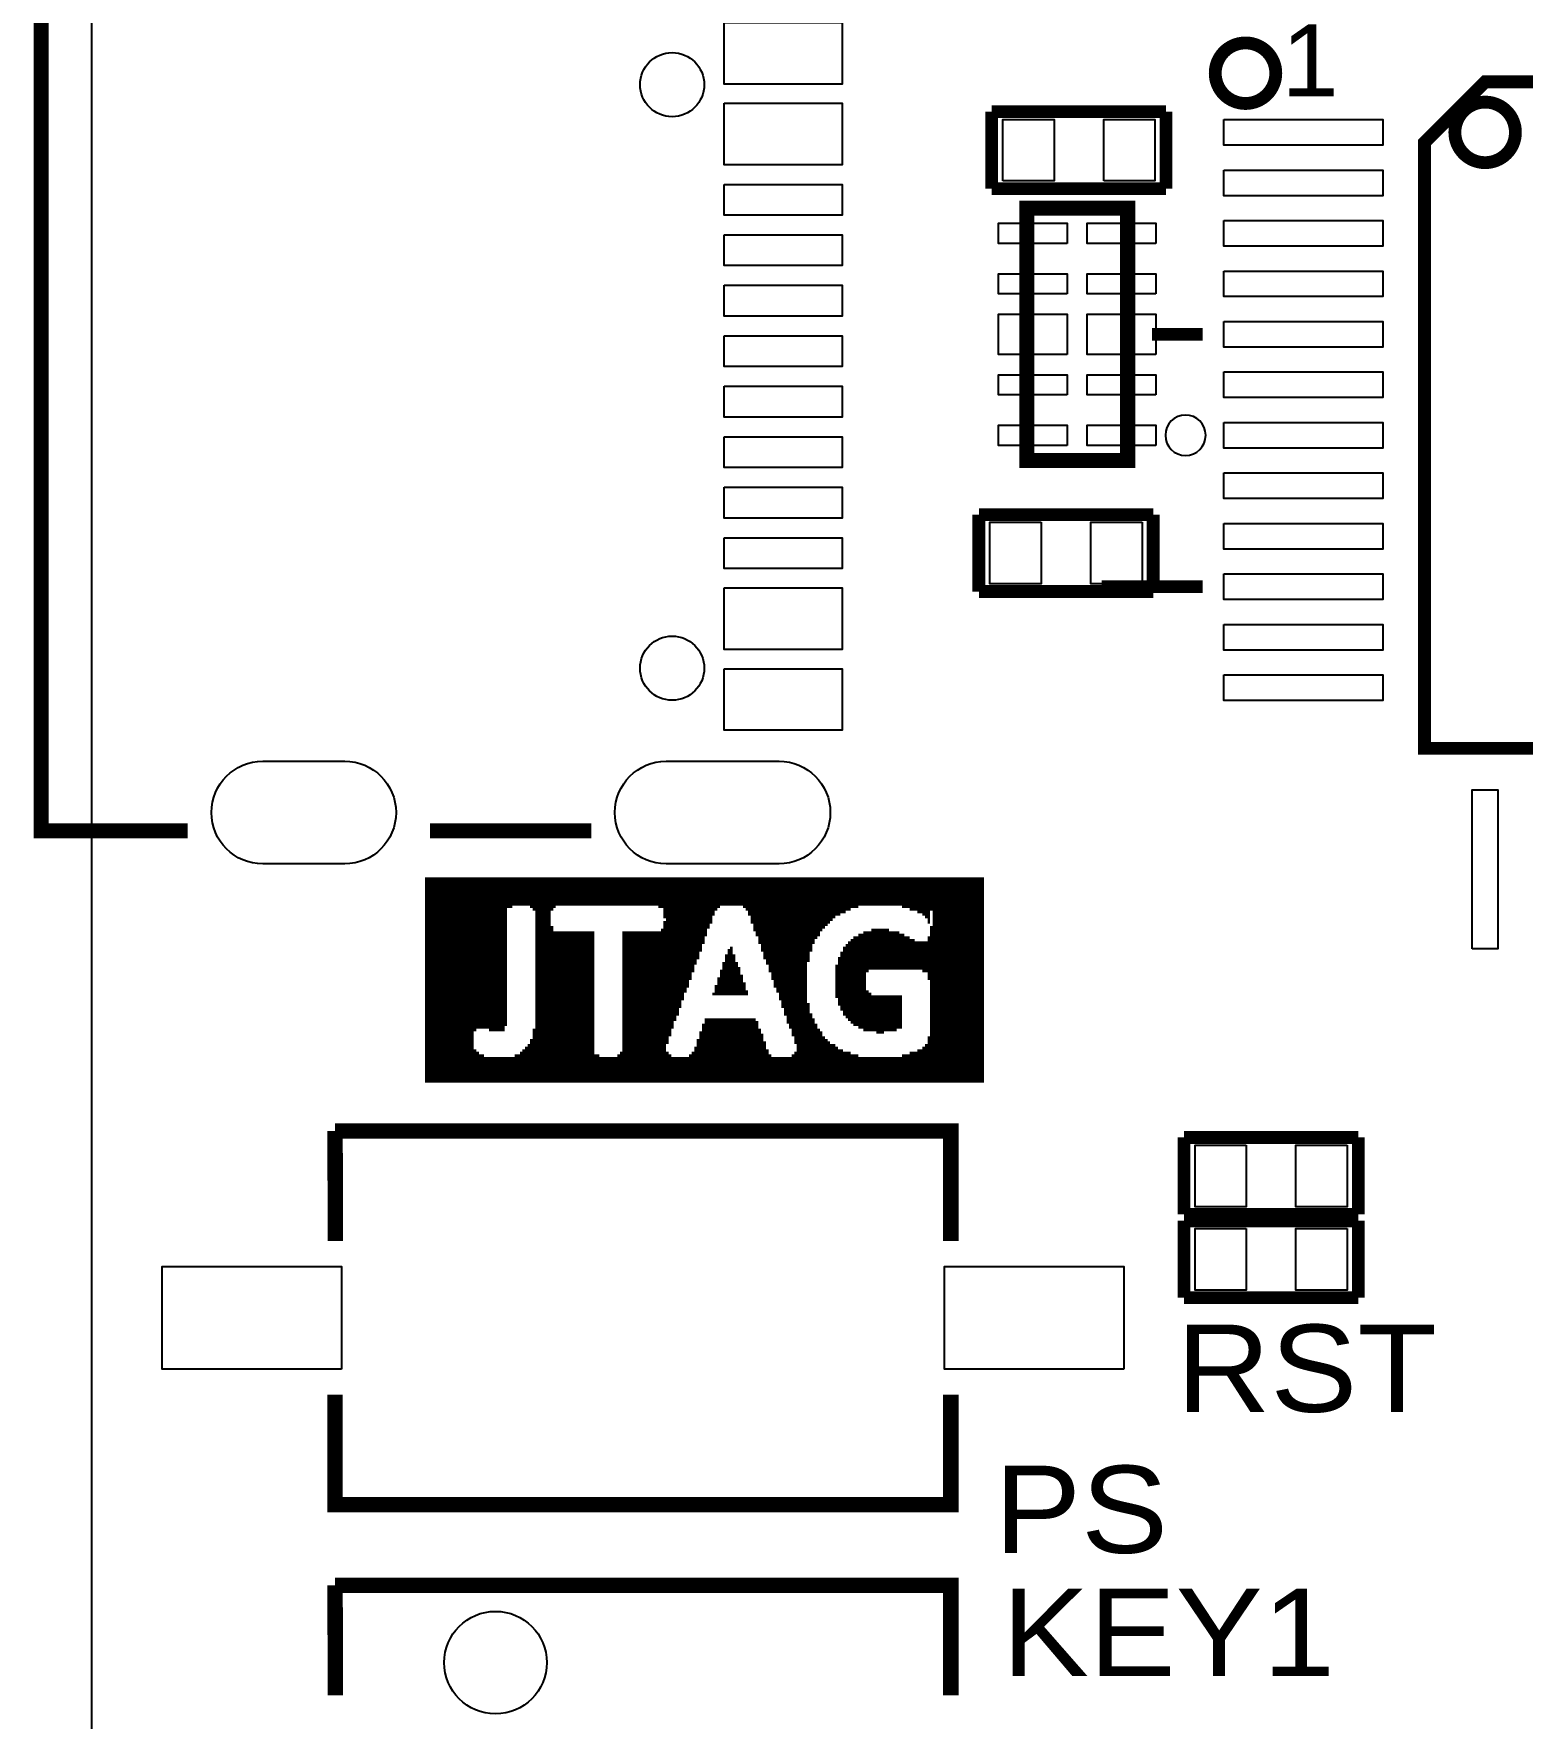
# Model space of a CAD drawing. Extents: x -0.6 to 82.1, y 0 to 56.
# Drawn here: x -0.57 to 14.17, y 18.76 to 35.44 of the extents above; entities that cross this region are included whole.
import ezdxf

# ---------------------------------------------------------------- set-up
doc = ezdxf.new("R2010")
doc.units = 0
for name, color, linetype in [('BG_OUTLINE', 211, 'CONTINUOUS'), ('BG_SILKSCREEN_TOP', 231, 'CONTINUOUS'), ('PG_SILKSCREEN_TOP', 140, 'CONTINUOUS'), ('PIN_TOP', 4, 'CONTINUOUS')]:
    doc.layers.add(name, color=color, linetype=linetype)

msp = doc.modelspace()

# ---------------------------------------------------------------- linework, layer by layer
at = {"layer": 'BG_OUTLINE'}
msp.add_lwpolyline([(0, 1), (0, 55, -0.414214), (1, 56), (79, 56, -0.414214), (80, 55), (80, 1, -0.414214), (79, 0), (1, 0, -0.414214)], format="xyb", close=True, dxfattribs=at)
at = {"layer": 'BG_SILKSCREEN_TOP', "const_width": 0.0254}
for points in [[(3.302, 27.0746), (8.8392, 27.0746)], [(3.302, 27.0492), (8.8392, 27.0492)], [(3.302, 27.0238), (8.8392, 27.0238)], [(3.302, 26.9984), (8.8392, 26.9984)], [(3.302, 26.973), (8.8392, 26.973)], [(3.302, 26.9476), (8.8392, 26.9476)], [(3.302, 26.9222), (8.8392, 26.9222)], [(3.302, 26.8968), (8.8392, 26.8968)], [(3.302, 26.8714), (8.8392, 26.8714)], [(3.302, 26.846), (8.8392, 26.846)], [(3.302, 26.8206), (8.8392, 26.8206)], [(3.302, 26.7952), (4.1656, 26.7952)], [(3.302, 26.7698), (4.1148, 26.7698)], [(3.302, 26.7444), (4.1148, 26.7444)], [(3.302, 26.719), (4.1148, 26.719)], [(3.302, 26.6936), (4.1148, 26.6936)], [(4.3434, 26.7952), (4.5974, 26.7952)], [(4.3688, 26.7698), (4.572, 26.7698)], [(4.3942, 26.7444), (4.5466, 26.7444)], [(4.3942, 26.719), (4.5466, 26.719)], [(4.3942, 26.6936), (4.5466, 26.6936)], [(5.6134, 26.7952), (6.223, 26.7952)], [(5.6642, 26.7698), (6.1976, 26.7698)], [(5.6642, 26.7444), (6.1722, 26.7444)], [(5.6642, 26.719), (6.1722, 26.719)], [(5.6642, 26.6936), (6.1468, 26.6936)], [(6.4516, 26.7952), (7.5946, 26.7952)], [(6.477, 26.7698), (7.5184, 26.7698)], [(6.5024, 26.7444), (7.4676, 26.7444)], [(6.5024, 26.719), (7.4168, 26.719)], [(6.5278, 26.6936), (7.366, 26.6936)], [(8.0264, 26.7952), (8.8392, 26.7952)], [(8.1026, 26.7698), (8.8392, 26.7698)], [(8.1788, 26.7444), (8.3058, 26.7444)], [(8.2296, 26.719), (8.3058, 26.719)], [(8.255, 26.6936), (8.3058, 26.6936)], [(8.3312, 26.7444), (8.8392, 26.7444)], [(8.3312, 26.719), (8.8392, 26.719)], [(8.3312, 26.6936), (8.8392, 26.6936)], [(3.302, 26.6682), (4.1148, 26.6682)], [(3.302, 26.6428), (4.1148, 26.6428)], [(3.302, 26.6174), (4.1148, 26.6174)], [(3.302, 26.592), (4.1148, 26.592)], [(3.302, 26.5666), (4.1148, 26.5666)], [(3.302, 26.5412), (4.1148, 26.5412)], [(4.3942, 26.6682), (4.5466, 26.6682)], [(4.3942, 26.6428), (4.5466, 26.6428)], [(4.3942, 26.6174), (4.5466, 26.6174)], [(4.3942, 26.592), (4.572, 26.592)], [(4.3942, 26.5666), (4.572, 26.5666)], [(4.3942, 26.5412), (4.9784, 26.5412)], [(5.2578, 26.5412), (6.096, 26.5412)], [(5.6388, 26.5666), (6.096, 26.5666)], [(5.6642, 26.6428), (6.1468, 26.6428)], [(5.6642, 26.6174), (6.1214, 26.6174)], [(5.6642, 26.592), (6.1214, 26.592)], [(5.6896, 26.6682), (6.1468, 26.6682)], [(6.5278, 26.6682), (7.3406, 26.6682)], [(6.5278, 26.6428), (7.3152, 26.6428)], [(6.5532, 26.6174), (7.2898, 26.6174)], [(6.5532, 26.592), (7.2644, 26.592)], [(6.5532, 26.5666), (7.239, 26.5666)], [(6.5786, 26.5412), (7.2136, 26.5412)], [(7.6454, 26.5412), (8.001, 26.5412)], [(7.7216, 26.5666), (7.8994, 26.5666)], [(8.2804, 26.6682), (8.3058, 26.6682)], [(8.2804, 26.6428), (8.3058, 26.6428)], [(8.3058, 26.592), (8.8392, 26.592)], [(8.3058, 26.5666), (8.8392, 26.5666)], [(8.3058, 26.5412), (8.8392, 26.5412)], [(8.3312, 26.6682), (8.8392, 26.6682)], [(8.3312, 26.6428), (8.8392, 26.6428)], [(8.3312, 26.6174), (8.8392, 26.6174)], [(3.302, 26.5158), (4.1148, 26.5158)], [(3.302, 26.4904), (4.1148, 26.4904)], [(3.302, 26.465), (4.1148, 26.465)], [(3.302, 26.4396), (4.1148, 26.4396)], [(3.302, 26.4142), (4.1148, 26.4142)], [(3.302, 26.3888), (4.1148, 26.3888)], [(3.302, 26.3634), (4.1148, 26.3634)], [(4.3942, 26.5158), (4.9784, 26.5158)], [(4.3942, 26.4904), (4.9784, 26.4904)], [(4.3942, 26.465), (4.9784, 26.465)], [(4.3942, 26.4396), (4.9784, 26.4396)], [(4.3942, 26.4142), (4.9784, 26.4142)], [(4.3942, 26.3888), (4.9784, 26.3888)], [(4.3942, 26.3634), (4.9784, 26.3634)], [(5.2578, 26.5158), (6.096, 26.5158)], [(5.2578, 26.4904), (6.0706, 26.4904)], [(5.2578, 26.465), (6.0706, 26.465)], [(5.2578, 26.4396), (6.0706, 26.4396)], [(5.2578, 26.4142), (6.0452, 26.4142)], [(5.2578, 26.3888), (6.0452, 26.3888)], [(5.2578, 26.3634), (6.0452, 26.3634)], [(6.2992, 26.3634), (6.35, 26.3634)], [(6.3246, 26.3888), (6.35, 26.3888)], [(6.5786, 26.5158), (7.2136, 26.5158)], [(6.604, 26.4904), (7.1882, 26.4904)], [(6.604, 26.465), (7.1628, 26.465)], [(6.604, 26.4396), (7.1628, 26.4396)], [(6.6294, 26.4142), (7.1374, 26.4142)], [(6.6294, 26.3888), (7.1374, 26.3888)], [(6.6294, 26.3634), (7.1374, 26.3634)], [(7.4422, 26.3888), (8.8392, 26.3888)], [(7.4422, 26.3634), (8.8392, 26.3634)], [(7.4676, 26.4142), (8.8392, 26.4142)], [(7.493, 26.4396), (8.8392, 26.4396)], [(7.5184, 26.465), (8.1534, 26.465)], [(7.5438, 26.4904), (8.1026, 26.4904)], [(7.5946, 26.5158), (8.0518, 26.5158)], [(8.2804, 26.4904), (8.8392, 26.4904)], [(8.2804, 26.465), (8.8392, 26.465)], [(8.3058, 26.5158), (8.8392, 26.5158)], [(3.302, 26.338), (4.1148, 26.338)], [(3.302, 26.3126), (4.1148, 26.3126)], [(3.302, 26.2872), (4.1148, 26.2872)], [(3.302, 26.2618), (4.1148, 26.2618)], [(3.302, 26.2364), (4.1148, 26.2364)], [(3.302, 26.211), (4.1148, 26.211)], [(3.302, 26.1856), (4.1148, 26.1856)], [(4.3942, 26.338), (4.9784, 26.338)], [(4.3942, 26.3126), (4.9784, 26.3126)], [(4.3942, 26.2872), (4.9784, 26.2872)], [(4.3942, 26.2618), (4.9784, 26.2618)], [(4.3942, 26.2364), (4.9784, 26.2364)], [(4.3942, 26.211), (4.9784, 26.211)], [(4.3942, 26.1856), (4.9784, 26.1856)], [(5.2578, 26.338), (6.0198, 26.338)], [(5.2578, 26.3126), (6.0198, 26.3126)], [(5.2578, 26.2872), (6.0198, 26.2872)], [(5.2578, 26.2618), (5.9944, 26.2618)], [(5.2578, 26.2364), (5.9944, 26.2364)], [(5.2578, 26.211), (5.969, 26.211)], [(5.2578, 26.1856), (5.969, 26.1856)], [(6.2484, 26.2364), (6.4008, 26.2364)], [(6.2484, 26.211), (6.4008, 26.211)], [(6.2484, 26.1856), (6.4262, 26.1856)], [(6.2738, 26.3126), (6.3754, 26.3126)], [(6.2738, 26.2872), (6.3754, 26.2872)], [(6.2738, 26.2618), (6.3754, 26.2618)], [(6.2992, 26.338), (6.35, 26.338)], [(6.6548, 26.338), (7.112, 26.338)], [(6.6548, 26.3126), (7.112, 26.3126)], [(6.6548, 26.2872), (7.112, 26.2872)], [(6.6802, 26.2618), (7.112, 26.2618)], [(6.6802, 26.2364), (7.0866, 26.2364)], [(6.7056, 26.211), (7.0866, 26.211)], [(6.7056, 26.1856), (7.0866, 26.1856)], [(7.366, 26.211), (8.8392, 26.211)], [(7.366, 26.1856), (8.8392, 26.1856)], [(7.3914, 26.2872), (8.8392, 26.2872)], [(7.3914, 26.2618), (8.8392, 26.2618)], [(7.3914, 26.2364), (8.8392, 26.2364)], [(7.4168, 26.338), (8.8392, 26.338)], [(7.4168, 26.3126), (8.8392, 26.3126)], [(3.302, 26.1602), (4.1148, 26.1602)], [(3.302, 26.1348), (4.1148, 26.1348)], [(3.302, 26.1094), (4.1148, 26.1094)], [(3.302, 26.084), (4.1148, 26.084)], [(3.302, 26.0586), (4.1148, 26.0586)], [(3.302, 26.0332), (4.1148, 26.0332)], [(4.3942, 26.1602), (4.9784, 26.1602)], [(4.3942, 26.1348), (4.9784, 26.1348)], [(4.3942, 26.1094), (4.9784, 26.1094)], [(4.3942, 26.084), (4.9784, 26.084)], [(4.3942, 26.0586), (4.9784, 26.0586)], [(4.3942, 26.0332), (4.9784, 26.0332)], [(5.2578, 26.1602), (5.969, 26.1602)], [(5.2578, 26.1348), (5.9436, 26.1348)], [(5.2578, 26.1094), (5.9436, 26.1094)], [(5.2578, 26.084), (5.9436, 26.084)], [(5.2578, 26.0586), (5.9182, 26.0586)], [(5.2578, 26.0332), (5.9182, 26.0332)], [(6.1976, 26.084), (6.4516, 26.084)], [(6.1976, 26.0586), (6.4516, 26.0586)], [(6.1976, 26.0332), (6.477, 26.0332)], [(6.223, 26.1602), (6.4262, 26.1602)], [(6.223, 26.1348), (6.4262, 26.1348)], [(6.223, 26.1094), (6.4516, 26.1094)], [(6.7056, 26.1602), (7.0866, 26.1602)], [(6.731, 26.1348), (7.0866, 26.1348)], [(6.731, 26.1094), (7.0866, 26.1094)], [(6.731, 26.084), (7.0866, 26.084)], [(6.7564, 26.0586), (7.0866, 26.0586)], [(6.7564, 26.0332), (7.0866, 26.0332)], [(7.366, 26.1602), (7.6962, 26.1602)], [(7.366, 26.1348), (7.6708, 26.1348)], [(7.366, 26.1094), (7.6708, 26.1094)], [(7.366, 26.084), (7.6708, 26.084)], [(7.366, 26.0586), (7.6708, 26.0586)], [(7.366, 26.0332), (7.6708, 26.0332)], [(8.2296, 26.1602), (8.8392, 26.1602)], [(8.2804, 26.1348), (8.8392, 26.1348)], [(8.2804, 26.1094), (8.8392, 26.1094)], [(8.2804, 26.084), (8.8392, 26.084)], [(8.3058, 26.0586), (8.8392, 26.0586)], [(8.3058, 26.0332), (8.8392, 26.0332)], [(3.302, 26.0078), (4.1148, 26.0078)], [(3.302, 25.9824), (4.1148, 25.9824)], [(3.302, 25.957), (4.1148, 25.957)], [(3.302, 25.9316), (4.1148, 25.9316)], [(3.302, 25.9062), (4.1148, 25.9062)], [(3.302, 25.8808), (4.1148, 25.8808)], [(3.302, 25.8554), (4.1148, 25.8554)], [(4.3942, 26.0078), (4.9784, 26.0078)], [(4.3942, 25.9824), (4.9784, 25.9824)], [(4.3942, 25.957), (4.9784, 25.957)], [(4.3942, 25.9316), (4.9784, 25.9316)], [(4.3942, 25.9062), (4.9784, 25.9062)], [(4.3942, 25.8808), (4.9784, 25.8808)], [(4.3942, 25.8554), (4.9784, 25.8554)], [(5.2578, 26.0078), (5.9182, 26.0078)], [(5.2578, 25.9824), (5.8928, 25.9824)], [(5.2578, 25.957), (5.8928, 25.957)], [(5.2578, 25.9316), (5.8674, 25.9316)], [(5.2578, 25.9062), (5.8674, 25.9062)], [(5.2578, 25.8808), (5.8674, 25.8808)], [(5.2578, 25.8554), (5.842, 25.8554)], [(6.1468, 25.9316), (6.5024, 25.9316)], [(6.1722, 26.0078), (6.477, 26.0078)], [(6.1722, 25.9824), (6.477, 25.9824)], [(6.1722, 25.957), (6.5024, 25.957)], [(6.7564, 26.0078), (7.0866, 26.0078)], [(6.7818, 25.9824), (7.0866, 25.9824)], [(6.7818, 25.957), (7.0866, 25.957)], [(6.8072, 25.9316), (7.0866, 25.9316)], [(6.8072, 25.9062), (7.0866, 25.9062)], [(6.8072, 25.8808), (7.0866, 25.8808)], [(6.8326, 25.8554), (7.0866, 25.8554)], [(7.366, 26.0078), (7.6708, 26.0078)], [(7.366, 25.9824), (7.6708, 25.9824)], [(7.366, 25.957), (7.6962, 25.957)], [(7.366, 25.9316), (7.7216, 25.9316)], [(7.366, 25.9062), (8.0264, 25.9062)], [(7.3914, 25.8808), (8.0264, 25.8808)], [(7.3914, 25.8554), (8.0264, 25.8554)], [(8.3058, 26.0078), (8.8392, 26.0078)], [(8.3058, 25.9824), (8.8392, 25.9824)], [(8.3058, 25.957), (8.8392, 25.957)], [(8.3058, 25.9316), (8.8392, 25.9316)], [(8.3058, 25.9062), (8.8392, 25.9062)], [(8.3058, 25.8808), (8.8392, 25.8808)], [(8.3058, 25.8554), (8.8392, 25.8554)], [(3.302, 25.83), (4.1148, 25.83)], [(3.302, 25.8046), (4.1148, 25.8046)], [(3.302, 25.7792), (4.1148, 25.7792)], [(3.302, 25.7538), (4.1148, 25.7538)], [(3.302, 25.7284), (4.1148, 25.7284)], [(3.302, 25.703), (4.1148, 25.703)], [(4.3942, 25.83), (4.9784, 25.83)], [(4.3942, 25.8046), (4.9784, 25.8046)], [(4.3942, 25.7792), (4.9784, 25.7792)], [(4.3942, 25.7538), (4.9784, 25.7538)], [(4.3942, 25.7284), (4.9784, 25.7284)], [(4.3942, 25.703), (4.9784, 25.703)], [(5.2578, 25.83), (5.842, 25.83)], [(5.2578, 25.8046), (5.842, 25.8046)], [(5.2578, 25.7792), (5.8166, 25.7792)], [(5.2578, 25.7538), (5.8166, 25.7538)], [(5.2578, 25.7284), (5.8166, 25.7284)], [(5.2578, 25.703), (5.7912, 25.703)], [(6.8326, 25.83), (7.112, 25.83)], [(6.8326, 25.8046), (7.112, 25.8046)], [(6.858, 25.7792), (7.112, 25.7792)], [(6.858, 25.7538), (7.112, 25.7538)], [(6.858, 25.7284), (7.1374, 25.7284)], [(6.8834, 25.703), (7.1374, 25.703)], [(7.3914, 25.83), (8.0264, 25.83)], [(7.4168, 25.8046), (8.0264, 25.8046)], [(7.4168, 25.7792), (8.0264, 25.7792)], [(7.4422, 25.7538), (8.0264, 25.7538)], [(7.4422, 25.7284), (8.0264, 25.7284)], [(7.4676, 25.703), (8.0264, 25.703)], [(8.3058, 25.83), (8.8392, 25.83)], [(8.3058, 25.8046), (8.8392, 25.8046)], [(8.3058, 25.7792), (8.8392, 25.7792)], [(8.3058, 25.7538), (8.8392, 25.7538)], [(8.3058, 25.7284), (8.8392, 25.7284)], [(8.3058, 25.703), (8.8392, 25.703)], [(3.302, 25.6776), (4.1148, 25.6776)], [(3.302, 25.6522), (4.1148, 25.6522)], [(3.302, 25.6268), (4.1148, 25.6268)], [(3.302, 25.6014), (4.0894, 25.6014)], [(3.302, 25.576), (3.81, 25.576)], [(3.302, 25.5506), (3.7846, 25.5506)], [(3.302, 25.5252), (3.7846, 25.5252)], [(3.937, 25.576), (4.0894, 25.576)], [(4.3688, 25.576), (4.9784, 25.576)], [(4.3688, 25.5506), (4.9784, 25.5506)], [(4.3688, 25.5252), (4.9784, 25.5252)], [(4.3942, 25.6776), (4.9784, 25.6776)], [(4.3942, 25.6522), (4.9784, 25.6522)], [(4.3942, 25.6268), (4.9784, 25.6268)], [(4.3942, 25.6014), (4.9784, 25.6014)], [(5.2578, 25.6776), (5.7912, 25.6776)], [(5.2578, 25.6522), (5.7658, 25.6522)], [(5.2578, 25.6268), (5.7658, 25.6268)], [(5.2578, 25.6014), (5.7658, 25.6014)], [(5.2578, 25.576), (5.7404, 25.576)], [(5.2578, 25.5506), (5.7404, 25.5506)], [(5.2578, 25.5252), (5.7404, 25.5252)], [(6.0198, 25.5506), (6.6294, 25.5506)], [(6.0198, 25.5252), (6.6548, 25.5252)], [(6.0452, 25.6268), (6.604, 25.6268)], [(6.0452, 25.6014), (6.604, 25.6014)], [(6.0452, 25.576), (6.6294, 25.576)], [(6.0706, 25.6776), (6.5786, 25.6776)], [(6.0706, 25.6522), (6.604, 25.6522)], [(6.8834, 25.6776), (7.1628, 25.6776)], [(6.8834, 25.6522), (7.1628, 25.6522)], [(6.9088, 25.6268), (7.1882, 25.6268)], [(6.9088, 25.6014), (7.1882, 25.6014)], [(6.9342, 25.576), (7.2136, 25.576)], [(6.9342, 25.5506), (7.239, 25.5506)], [(6.9342, 25.5252), (7.239, 25.5252)], [(7.493, 25.6776), (8.0264, 25.6776)], [(7.5184, 25.6522), (8.0264, 25.6522)], [(7.5438, 25.6268), (8.0264, 25.6268)], [(7.5946, 25.6014), (8.0264, 25.6014)], [(7.6454, 25.576), (7.9756, 25.576)], [(7.7724, 25.5506), (7.8486, 25.5506)], [(8.3058, 25.6776), (8.8392, 25.6776)], [(8.3058, 25.6522), (8.8392, 25.6522)], [(8.3058, 25.6268), (8.8392, 25.6268)], [(8.3058, 25.6014), (8.8392, 25.6014)], [(8.3058, 25.576), (8.8392, 25.576)], [(8.3058, 25.5506), (8.8392, 25.5506)], [(8.3058, 25.5252), (8.8392, 25.5252)], [(3.302, 25.4998), (3.7846, 25.4998)], [(3.302, 25.4744), (3.7846, 25.4744)], [(3.302, 25.449), (3.7846, 25.449)], [(3.302, 25.4236), (3.7846, 25.4236)], [(3.302, 25.3982), (3.7846, 25.3982)], [(3.302, 25.3728), (3.81, 25.3728)], [(4.2672, 25.3728), (4.9784, 25.3728)], [(4.2926, 25.3982), (4.9784, 25.3982)], [(4.318, 25.4236), (4.9784, 25.4236)], [(4.3434, 25.4744), (4.9784, 25.4744)], [(4.3434, 25.449), (4.9784, 25.449)], [(4.3688, 25.4998), (4.9784, 25.4998)], [(5.2578, 25.4998), (5.715, 25.4998)], [(5.2578, 25.4744), (5.715, 25.4744)], [(5.2578, 25.449), (5.715, 25.449)], [(5.2578, 25.4236), (5.6896, 25.4236)], [(5.2578, 25.3982), (5.6896, 25.3982)], [(5.2578, 25.3728), (5.6896, 25.3728)], [(5.969, 25.3982), (6.6802, 25.3982)], [(5.969, 25.3728), (6.7056, 25.3728)], [(5.9944, 25.4744), (6.6548, 25.4744)], [(5.9944, 25.449), (6.6802, 25.449)], [(5.9944, 25.4236), (6.6802, 25.4236)], [(6.0198, 25.4998), (6.6548, 25.4998)], [(6.9596, 25.4998), (7.2644, 25.4998)], [(6.9596, 25.4744), (7.2898, 25.4744)], [(6.9596, 25.449), (7.3152, 25.449)], [(6.985, 25.4236), (7.366, 25.4236)], [(6.985, 25.3982), (7.3914, 25.3982)], [(6.985, 25.3728), (7.4422, 25.3728)], [(8.1788, 25.3728), (8.8392, 25.3728)], [(8.2296, 25.3982), (8.8392, 25.3982)], [(8.255, 25.4236), (8.8392, 25.4236)], [(8.2804, 25.4998), (8.8392, 25.4998)], [(8.2804, 25.4744), (8.8392, 25.4744)], [(8.2804, 25.449), (8.8392, 25.449)], [(3.302, 25.3474), (3.8354, 25.3474)], [(3.302, 25.322), (3.8862, 25.322)], [(3.302, 25.2966), (8.8392, 25.2966)], [(3.302, 25.2712), (8.8392, 25.2712)], [(3.302, 25.2458), (8.8392, 25.2458)], [(3.302, 25.2204), (8.8392, 25.2204)], [(3.302, 25.195), (8.8392, 25.195)], [(4.191, 25.322), (5.0292, 25.322)], [(4.2418, 25.3474), (4.9784, 25.3474)], [(5.207, 25.322), (5.7404, 25.322)], [(5.2324, 25.3474), (5.715, 25.3474)], [(5.9182, 25.322), (6.731, 25.322)], [(5.9436, 25.3474), (6.7056, 25.3474)], [(6.9342, 25.322), (7.5946, 25.322)], [(6.9596, 25.3474), (7.5184, 25.3474)], [(8.0264, 25.322), (8.8392, 25.322)], [(8.1026, 25.3474), (8.8392, 25.3474)], [(3.302, 25.1696), (8.8392, 25.1696)], [(3.302, 25.1442), (8.8392, 25.1442)], [(3.302, 25.1188), (8.8392, 25.1188)], [(3.302, 25.0934), (8.8392, 25.0934)], [(3.302, 25.068), (8.8392, 25.068)]]:
    msp.add_lwpolyline(points, dxfattribs=at)
at = {"layer": 'PG_SILKSCREEN_TOP'}
for points, const_width in [([(0.95, 36.5489), (-0.5, 36.5489), (-0.5, 27.5489), (0.95, 27.5489)], 0.15), ([(13.8039, 34.9659), (19.904, 34.9659), (19.904, 28.366), (13.204, 28.366), (13.204, 34.366), (13.8039, 34.9659), (14.0041, 34.9659)], 0.127), ([(8.9154, 34.671), (8.9154, 33.909)], 0.127), ([(10.6426, 34.671), (8.9154, 34.671)], 0.127), ([(10.6426, 33.909), (10.6426, 34.671)], 0.127), ([(8.9154, 33.909), (10.6426, 33.909)], 0.127), ([(10.263, 31.216), (10.263, 33.716), (9.263, 33.716), (9.263, 31.216), (10.263, 31.216)], 0.15), ([(11.0041, 32.4661), (10.504, 32.4661)], 0.127), ([(10.5156, 30.6799), (8.7884, 30.6799)], 0.127), ([(8.7884, 30.6799), (8.7884, 29.9179)], 0.127), ([(10.5156, 29.9179), (10.5156, 30.6799)], 0.127), ([(8.7884, 29.9179), (10.5156, 29.9179)], 0.127), ([(11.0041, 29.9659), (10.0041, 29.9659)], 0.127), ([(3.35, 27.5489), (4.95, 27.5489)], 0.15), ([(2.411, 24.5744), (8.511, 24.5744), (8.511, 23.4865)], 0.1524), ([(2.413, 23.4865), (2.411, 24.5744)], 0.1524), ([(12.5476, 24.511), (10.8204, 24.511)], 0.127), ([(10.8204, 24.511), (10.8204, 23.749)], 0.127), ([(12.5476, 23.749), (12.5476, 24.511)], 0.127), ([(10.8204, 23.749), (12.5476, 23.749)], 0.127), ([(12.5476, 23.6855), (10.8204, 23.6855)], 0.127), ([(10.8204, 23.6855), (10.8204, 22.9235)], 0.127), ([(12.5476, 22.9235), (12.5476, 23.6855)], 0.127), ([(10.8204, 22.9235), (12.5476, 22.9235)], 0.127), ([(8.511, 21.9625), (8.511, 20.8746), (2.411, 20.8746), (2.411, 21.9625)], 0.1524), ([(2.411, 20.0744), (8.511, 20.0744), (8.511, 18.9865)], 0.1524), ([(2.413, 18.9865), (2.411, 20.0744)], 0.1524)]:
    msp.add_lwpolyline(points, dxfattribs=dict(at, const_width=const_width))
at = {"layer": 'PG_SILKSCREEN_TOP', "const_width": 0.127}
for points in [[(11.73, 35.0521, 1.000027), (11.1301, 35.052, 0.999973), (11.73, 35.0521)], [(14.1039, 34.4661, 1.000027), (13.504, 34.466, 0.999973), (14.1039, 34.4661)]]:
    msp.add_lwpolyline(points, format="xyb", dxfattribs=at)
at = {"layer": 'PG_SILKSCREEN_TOP'}
msp.add_lwpolyline([(11.036, 31.466, 1), (10.636, 31.466, 1)], format="xyb", close=True, dxfattribs=at)
at = {"layer": 'PIN_TOP'}
for points in [[(6.2658, 35.5537), (7.4342, 35.5537), (7.4342, 34.9441), (6.2658, 34.9441)], [(6.2658, 34.7537), (7.4342, 34.7537), (7.4342, 34.1441), (6.2658, 34.1441)], [(9.0249, 33.9852), (9.0249, 34.5948), (9.5329, 34.5948), (9.5329, 33.9852)], [(10.0251, 33.9852), (10.0251, 34.5948), (10.5331, 34.5948), (10.5331, 33.9852)], [(11.2167, 34.5931), (12.7915, 34.5931), (12.7915, 34.3391), (11.2167, 34.3391)], [(11.2167, 34.0929), (12.7915, 34.0929), (12.7915, 33.8389), (11.2167, 33.8389)], [(6.2658, 33.9513), (7.4342, 33.9513), (7.4342, 33.6465), (6.2658, 33.6465)], [(9.663, 33.3661), (8.983, 33.3661), (8.983, 33.566), (9.663, 33.566)], [(10.543, 33.3661), (9.863, 33.3661), (9.863, 33.566), (10.543, 33.566)], [(11.2167, 33.5931), (12.7915, 33.5931), (12.7915, 33.3391), (11.2167, 33.3391)], [(6.2658, 33.4513), (7.4342, 33.4513), (7.4342, 33.1465), (6.2658, 33.1465)], [(9.663, 32.8661), (8.983, 32.8661), (8.983, 33.066), (9.663, 33.066)], [(10.543, 32.8661), (9.863, 32.8661), (9.863, 33.066), (10.543, 33.066)], [(11.2167, 33.0929), (12.7915, 33.0929), (12.7915, 32.8389), (11.2167, 32.8389)], [(6.2658, 32.9513), (7.4342, 32.9513), (7.4342, 32.6465), (6.2658, 32.6465)], [(9.663, 32.266), (8.983, 32.266), (8.983, 32.666), (9.663, 32.666)], [(10.543, 32.266), (9.863, 32.266), (9.863, 32.666), (10.543, 32.666)], [(11.2167, 32.5931), (12.7915, 32.5931), (12.7915, 32.3391), (11.2167, 32.3391)], [(6.2658, 32.4513), (7.4342, 32.4513), (7.4342, 32.1465), (6.2658, 32.1465)], [(9.663, 31.8661), (8.983, 31.8661), (8.983, 32.066), (9.663, 32.066)], [(10.543, 31.8661), (9.863, 31.8661), (9.863, 32.066), (10.543, 32.066)], [(11.2167, 32.0929), (12.7915, 32.0929), (12.7915, 31.8389), (11.2167, 31.8389)], [(6.2658, 31.9513), (7.4342, 31.9513), (7.4342, 31.6465), (6.2658, 31.6465)], [(9.663, 31.3661), (8.983, 31.3661), (8.983, 31.566), (9.663, 31.566)], [(10.543, 31.3661), (9.863, 31.3661), (9.863, 31.566), (10.543, 31.566)], [(11.2167, 31.5931), (12.7915, 31.5931), (12.7915, 31.3391), (11.2167, 31.3391)], [(6.2658, 31.4513), (7.4342, 31.4513), (7.4342, 31.1465), (6.2658, 31.1465)], [(11.2167, 31.0929), (12.7915, 31.0929), (12.7915, 30.8389), (11.2167, 30.8389)], [(6.2658, 30.9513), (7.4342, 30.9513), (7.4342, 30.6465), (6.2658, 30.6465)], [(9.4059, 30.6037), (9.4059, 29.9941), (8.8979, 29.9941), (8.8979, 30.6037)], [(10.4061, 30.6037), (10.4061, 29.9941), (9.8981, 29.9941), (9.8981, 30.6037)], [(11.2167, 30.5931), (12.7915, 30.5931), (12.7915, 30.3391), (11.2167, 30.3391)], [(6.2658, 30.4513), (7.4342, 30.4513), (7.4342, 30.1465), (6.2658, 30.1465)], [(11.2167, 30.0929), (12.7915, 30.0929), (12.7915, 29.8389), (11.2167, 29.8389)], [(6.2658, 29.9537), (7.4342, 29.9537), (7.4342, 29.3441), (6.2658, 29.3441)], [(11.2167, 29.5931), (12.7915, 29.5931), (12.7915, 29.3391), (11.2167, 29.3391)], [(6.2658, 29.1537), (7.4342, 29.1537), (7.4342, 28.5441), (6.2658, 28.5441)], [(11.2167, 29.0929), (12.7915, 29.0929), (12.7915, 28.8389), (11.2167, 28.8389)], [(13.6769, 26.3787), (13.6769, 27.9535), (13.9309, 27.9535), (13.9309, 26.3787)], [(11.4379, 24.4348), (11.4379, 23.8252), (10.9299, 23.8252), (10.9299, 24.4348)], [(12.4381, 24.4348), (12.4381, 23.8252), (11.9301, 23.8252), (11.9301, 24.4348)], [(11.4379, 23.6093), (11.4379, 22.9997), (10.9299, 22.9997), (10.9299, 23.6093)], [(12.4381, 23.6093), (12.4381, 22.9997), (11.9301, 22.9997), (11.9301, 23.6093)], [(2.475, 22.2165), (0.697, 22.2165), (0.697, 23.2325), (2.475, 23.2325)], [(10.225, 22.2165), (8.447, 22.2165), (8.447, 23.2325), (10.225, 23.2325)]]:
    msp.add_lwpolyline(points, close=True, dxfattribs=at)
for points in [[(2.5064, 27.2209), (1.6936, 27.2209, -1), (1.6936, 28.2369), (2.5064, 28.2369, -1)], [(6.8088, 27.2209), (5.6912, 27.2209, -1), (5.6912, 28.2369), (6.8088, 28.2369, -1)]]:
    msp.add_lwpolyline(points, format="xyb", close=True, dxfattribs=at)
for centre, radius in [((5.75, 34.9389), 0.3175), ((5.75, 29.1589), 0.3175), ((4, 19.3093), 0.508)]:
    msp.add_circle(centre, radius, dxfattribs=at)

# ---------------------------------------------------------------- texts
at = {"layer": 'BG_SILKSCREEN_TOP'}
for s, height, width, p in [('1', 0.7112, 1.071429, (11.7856, 34.8234)), ('RST', 0.8636, 1.117647, (10.7442, 21.7932)), ('PS', 0.8636, 1.117647, (8.9408, 20.3962)), ('KEY1', 0.8636, 1.117647, (9.017, 19.177))]:
    msp.add_text(s, height=height, dxfattribs=dict(at, width=width)).set_placement(p)

doc.saveas('drawing.dxf')
